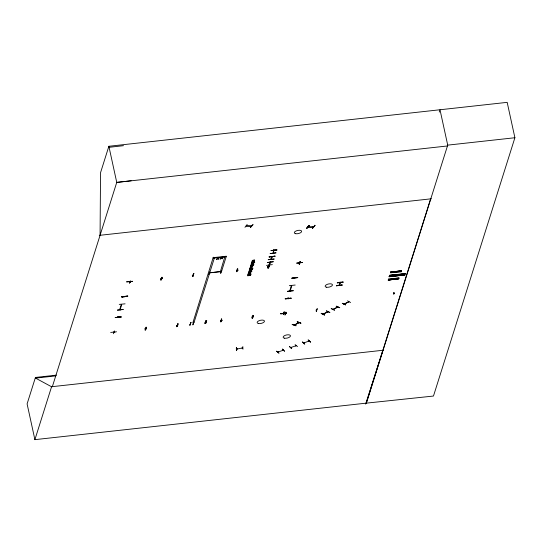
<?xml version="1.0" encoding="UTF-8"?>
<svg xmlns="http://www.w3.org/2000/svg" width="542" height="542" viewBox="0 0 542 542"><rect width="100%" height="100%" fill="white"/><g stroke="black" fill="none" stroke-linecap="round" stroke-linejoin="round"><path stroke-width="0.81" d="M100.074 235.275L100.534 172.715L108.867 146.272L507.183 102.35L514.9 137.736L433.471 396.046L366.223 403.153L430.626 198.867M178.033 323.777L177.146 326.501M177.905 323.825L177.146 326.528M189.91 325.173L190.953 322.402L189.903 325.146M193.799 273.385L192.83 276.427L193.819 273.358M205.716 320.735L204.822 323.527L205.872 320.756M221.651 270.546L220.641 273.364L221.685 270.594M269.313 264.97L270.207 262.226M269.679 264.699L269.516 264.164M270.363 262.443L270.282 261.928L270.316 262.504M270.451 262.253L269.543 264.957M271.108 259.367L271.969 256.644M271.44 259.117L271.278 258.581M272.213 256.644L271.332 259.361M273.053 253.128L273.737 249.957M113.881 331.853L113.542 332.104M288.114 298.94L288.459 298.635M294.828 277.633L295.072 277.667M339.211 285.356L339.495 285.268M340.064 282.66L340.207 282.064M266.468 265.39L272.341 264.618M274.096 259.008L268.263 259.679M270.194 253.588L276.081 252.829L270.201 253.622M274.096 259.062L268.263 259.706M110.697 332.436L116.53 331.785M121.923 296.86L127.756 296.196M121.957 296.725L127.79 296.04L121.93 296.874M280.742 313.818L286.63 313.073L280.797 313.696M286.576 313.215L280.742 313.804M292.057 277.985L297.836 277.463M336.338 285.776L342.226 285.031L336.345 285.81M336.372 285.661L342.226 285.031M388.248 279.984L398.837 278.812M388.241 280.112L398.871 278.71L388.248 280.099M388.302 279.936L398.837 278.676M388.607 279.076L399.136 277.938L388.499 279.374L388.573 279.042M404.894 274.943L389.109 276.799L389.271 276.332M389.596 275.404L405.348 273.812M389.657 275.221L405.43 273.588M401.033 271.82L401.087 271.427L390.579 272.734M390.775 272.172L401.337 270.959L390.87 271.888M390.87 271.888L401.337 270.959M401.039 271.82L390.558 272.782M404.901 274.916L389.197 276.535M389.258 276.359L404.996 274.645M296.04 325.735L292.199 324.455M250.296 273.175L248.493 273.378A0.942 0.406 -12.3 0 0 248.114 273.656L248.439 274.123L250.072 273.886A0.948 0.406 -12.3 0 0 250.451 273.602L250.519 273.392M321.304 313.344L324.685 314.943L321.331 313.29M324.407 315.058L321.121 313.432M331.216 308.608L334.597 310.207L331.243 308.554M342.287 303.324L345.667 304.929L342.314 303.276M278.9 353.127L276.515 351.148L278.927 353.072M289.489 346.562L291.711 348.655L289.55 346.589M304.767 344.001L302.66 341.968M244.97 227.315L247.159 224.496M306.941 228.209L309.245 225.357L306.941 228.182M308.994 225.425L306.697 228.25L309.015 225.391M236.637 350.328L236.576 347.673L236.671 350.288M113.407 333.737L114.579 330.898M129.491 283.466L130.365 280.749M145.371 330.139L146.259 327.158L145.107 330.241M161.821 277.308L160.825 280.011M221.746 319.103L221.089 321.799M236.637 271.738L237.863 268.947L236.658 271.698M236.901 271.63L237.559 268.94M251.698 318.059L252.586 315.308M267.491 267.917L268.724 265.14L267.762 267.829M268.663 265.099L267.728 267.87M284.943 314.902L285.851 312.145M277.863 352.07L283.425 350.207M282.944 350.389L283.303 350.132M290.593 347.585L296.156 345.721M290.668 347.659L291.278 347.442L290.695 347.53M303.703 342.964L304.191 342.781M303.805 343.045L304.265 342.747M309.272 341.108L308.588 341.25L309.197 341.033M56.456 375.139L35.433 377.456L27.1 403.898L34.898 439.65L366.223 403.153M34.898 439.65L51.578 386.731L383.675 350.186M119.674 309.739L119.802 309.353M121.252 304.753L121.672 304.638L120.297 309.204L119.789 309.265L121.354 304.428M213.297 257.193L192.844 322.836L193.975 322.707L214.361 258.046M247.789 274.327L251.136 274.083L247.911 274.435M250.54 265.607L252.938 265.092M251.434 262.768L251.549 263.656L253.365 263.432A0.935 0.4 -12.3 0 0 253.737 263.168A1.084 0.467 -12.3 0 0 253.717 262.823L254.781 262.524L251.556 262.884M249.625 269.015L251.515 269.123L249.354 269.869L252.633 269.333L251.468 269.462L251.827 268.907L249.557 268.717M249.706 268.751L249.699 268.27L249.706 268.751L252.077 268.31L249.767 268.568M250.594 265.438L250.6 265.905L252.301 265.973C246.305 267.077 256.617 266.501 250.939 266.44L252.809 265.987L251.149 265.763L252.999 265.384L253.046 264.74M253.561 264.794L253.961 264.753M271.149 250.54L276.989 249.896L271.108 250.648M273.344 253.073L274.015 249.896M273.276 261.739L267.389 262.531L273.27 261.725M275.024 256.129L269.15 256.949L275.024 256.129M289.774 290.939L289.875 290.614M291.325 286.013L291.427 285.695M439.257 112.113L440.002 109.748L447.719 145.134L366.29 403.451M393.885 293.92C394.549 293.046 392.422 294.374 394.027 293.845M393.682 292.897L394.21 292.836M177.864 325.247L177.62 325.261M190.499 323.825L190.594 323.709M193.264 323.418L193.189 323.54M208.778 274.659L209.666 271.915M192.966 324.841L193.833 322.05L192.837 324.814M205.696 322.165L205.411 322.185M205.73 323.391L206.726 320.627L205.703 323.357M236.854 270.295L236.827 270.194M221.048 320.342L220.77 320.505M236.441 271.576L237.342 268.832M221.637 318.987L220.614 321.792L221.495 319.035M365.654 404.115L382.896 350.274M126.625 281.908L132.458 281.359M126.672 281.813L132.451 281.284M121.198 316.995L115.412 317.531M124.802 296.393L125.006 296.366M130.575 282.138L129.999 282.213M121.198 317.07L115.358 317.598M144.85 328.994L145.419 328.926M162.024 277.287L160.798 280.092L161.245 280.045L162.146 277.287L161.706 277.335M162.268 278.649L161.692 278.724M145.981 328.879L146.516 328.804M192.966 275.173L192.281 275.336L192.932 275.268M176.59 325.505L177.119 325.437L176.563 325.403M192.817 276.569L193.711 273.778L192.518 276.522M177.878 323.94L176.678 326.765L177.905 323.96M237.491 270.268L237.999 270.207M268.534 268.229L269.428 265.438L268.236 268.182M253.324 315.593L252.396 318.425L253.588 315.6M299.502 263.127L298.886 263.1M283.629 313.296L283.046 313.357L283.825 313.344M299.143 264.408L300.044 261.65M299.38 264.394L300.261 261.63M284.204 311.813L283.256 314.617L284.157 311.867M285.559 313.615L286.068 313.432M296.704 263.175L302.585 262.47L296.752 263.08M316.081 310.146L316.697 310.173M317.233 308.703L316.257 311.508L317.165 308.75M337.341 282.721L343.167 282.097L337.3 282.829M339.461 285.275L340.342 282.578M119.254 304.387L125.073 303.838M117.458 310.153L123.319 309.441L117.485 310.065M120.968 316.887L115.107 317.585L120.947 316.819M120.175 309.977L120.507 309.821M124.355 296.752L124.64 296.711M118.129 316.67L117.953 317.199M127.431 296.399L121.591 296.975L127.424 296.338M297.497 277.606L291.671 278.303L297.504 277.667M289.333 285.654L295.18 285.038M287.551 291.311L293.398 290.695L287.558 291.311M285.187 298.866L291.047 298.154M290.356 291.108L290.505 291.23M288.303 298.425L288.175 297.788M291.034 298.134L285.194 298.723M271.969 256.38L272.152 256.861M340.281 282.849L340.003 282.084L340.017 282.904M277.917 352.049L278.547 351.927L277.965 352.144M296.095 345.755L295.471 345.864L295.946 345.667M303.811 342.917L309.055 341.053M272.104 256.888L271.711 256.38M271.115 259.151L271.075 258.602M340.037 282.66L339.204 285.322M314.997 225.458L312.436 228.317L315.031 225.486L314.712 225.221M312.47 228.27L314.767 225.445M394.183 293.053L393.675 293.107M252.829 224.666L250.431 227.416M117.973 317.084L117.885 316.562M288.053 298.351L287.897 297.849L288.337 298.33M294.204 325.058L298.845 322.619M294.326 325.105L294.584 324.821M296.013 325.789L292.185 324.509M298.452 322.937L298.974 322.68L294.462 325.071M190.906 322.368L189.917 325.132M327.978 311.853L322.971 314.116L327.924 311.874M337.781 307.05L332.957 309.319M348.967 301.84L344.102 304.157M130.012 282.104L130.663 282.036M162.288 278.547L161.841 278.574M114.796 332.314L114.179 332.382M268.283 266.474L268.934 266.4M268.839 266.501L268.331 266.569M268.588 266.935L268.073 267.003M252.47 316.636L253.06 316.575M236.8 348.967L237.294 348.865M242.498 347.923L241.928 348.127L242.457 348.059M333.005 309.441L337.89 307.104M161.15 278.778L160.703 278.832M237.965 270.322L237.41 270.383M146.435 328.825L145.927 328.872M268.344 266.468L268.873 266.407M267.978 266.379L268.094 266.894L268.053 266.346M308.683 226.915L308.574 226.265L308.791 226.8L308.073 226.278M313.486 226.956L308.127 226.915M220.824 321.873L221.725 319.143M246.278 225.899L251.657 226.028M251.576 226.122L246.21 226.021M326.331 310.945L329.814 312.456M336.453 306.142L339.759 307.748L336.182 306.277M347.51 300.844L350.593 302.524M344.007 304.076L348.845 301.765M269.435 264.672L269.32 264.157M282.307 349.143L284.475 351.202M310.336 342.016L308.147 340.037L310.62 341.995M297.511 346.609L295.105 344.59M316.101 310.132L316.663 310.085M393.668 292.856L394.075 293.066M393.485 293.683L394.027 293.662M282.897 350.423L283.351 350.139M237.213 349.007L236.698 349.102L242.518 347.93M250.655 265.736L253.06 265.201M220.872 271.549L220.133 271.752M250.329 272.145L250.208 272.68L248.426 273.08A0.942 0.406 -12.3 0 0 248.27 273.168M114.694 332.327L114.287 332.368M252.958 316.704L252.504 316.724L253.006 316.562M252.342 317.043L252.802 317.002M242.823 346.562L242.958 349.211M109.091 147.309L123.515 145.683M131.164 180.771L116.747 182.397L52.344 386.676L51.565 386.764L35.582 378.12L35.433 377.456M447.719 145.134L514.9 137.736M447.231 145.994L116.747 182.397L108.867 146.272M99.294 235.363L431.405 198.785M271.102 250.628L276.948 250.004M213.399 257.633L226.339 256.21L221.542 271.427L220.404 271.549L224.937 256.427M226.17 256.745L213.23 258.168L213.135 257.728M217.349 257.972L216.902 258.019L217.64 258.629L216.441 259.476L217.843 258.758L218.866 259.205L218.121 258.588L219.3 257.755L217.911 258.459L217.281 257.674M220.689 257.599L221.698 258.039L223.087 257.335L221.908 258.168L222.654 258.791L221.631 258.338L220.228 259.056L221.427 258.209L220.621 257.308M269.144 256.881L274.977 256.217M269.645 264.686L269.245 264.218M249.964 268.351L250.404 268.304L249.93 267.904A0.908 0.393 -12.3 0 1 250.194 267.667C251.305 267.823 252.186 267.66 252.287 267.782C251.684 268.981 250.065 266.867 250.404 268.29M209.693 272.897L210.377 272.822M250.329 272.131C251.8 272.301 249.381 273.432 248.758 273.032A0.921 0.393 -12.3 0 1 248.432 272.85L249.144 272.267L249.029 272.85M35.582 378.12L55.765 375.897M300.295 261.664L299.909 261.407M269.442 265.472L269.056 265.207M193.724 273.812L193.338 273.547M298.303 262.775L299.97 262.592L298.317 262.782M268.094 266.894L268.683 266.833L268.568 266.318M161.204 278.669L160.696 278.845M337.293 282.809L343.174 282.097M339.299 285.078L339.434 284.658M285.912 312.192L285.004 314.949M146.333 327.449L145.873 327.226M221.678 320.437L222.261 320.369L221.658 320.539M252.775 317.104L252.24 317.185M285.505 313.608L286.034 313.554M144.863 328.892L145.452 328.831M401.365 270.885L390.762 271.976M405.382 273.744L389.508 275.465M389.17 276.63L404.962 274.923M313.14 226.834C314.678 226.61 308.1 228.168 308.208 226.251M297.138 321.86L300.763 323.283M299.408 262.43L299.536 263.026L298.947 263.094L298.906 262.538M268.561 266.833L268.453 266.305M308.188 339.969L310.383 342.036M282.341 349.075L284.543 351.141M253.941 261.623L252.132 261.827A0.942 0.406 -12.3 0 0 251.759 262.104L252.084 262.572L253.717 262.335A0.948 0.406 -12.3 0 0 254.096 262.05L254.157 261.84A0.948 0.406 -12.3 0 0 253.92 261.678M253.114 224.639L250.479 227.45M326.508 310.857L329.841 312.477M299.536 263.026L299.326 262.491M302.375 342.029L304.536 344.095M291.278 298.263L285.444 298.886M339.116 284.597L339.258 285.112M298.777 262.585L298.859 263.195M273.818 249.896L273.879 250.472M271.007 258.636L271.149 259.151M269.957 261.962L270.112 262.531M236.326 347.761L236.4 350.41M250.275 273.229A0.948 0.406 -12.3 0 1 250.499 273.446M299.76 262.945L299.597 262.436L299.76 262.978M253.453 262.972L251.712 263.378L253.453 262.972M248.399 273.73L250.174 273.466L248.399 273.73M252.044 262.179L253.819 261.915L252.044 262.179M253.487 263.988C253.446 265.302 248.724 264.652 252.721 264.462C254.611 263.514 247.667 264.029 253.487 263.988M249.198 270.214C249.679 271.075 253.053 269.95 251.515 270.085L251.623 269.753L249.198 270.214M249.137 275.058C247.708 276.691 247.796 274.279 249.137 275.058M250.743 274.835L250.573 275.451L247.484 275.79L248.324 274.787L250.743 274.835M250.377 274.95L249.381 275.397L250.377 274.95M210.384 272.748L220.099 271.644L210.384 272.748M291.244 285.959L289.868 290.532L290.377 290.471L291.752 285.905L291.244 285.959M248.69 271.976L251.908 271.623L250.025 271.827L251.21 271.061L250.099 271.617C247.057 270.79 251.38 272.125 248.69 271.976M250.851 265.106L253.168 264.855L250.851 265.106M252.091 261.183L254.259 261.38L252.592 261.19L254.51 260.587L252.802 260.519C258.805 259.32 248.317 260.722 253.954 260.722L252.091 261.183M252.47 268.256L252.87 268.209L252.47 268.256M297.341 321.792L300.986 323.215L297.341 321.779M258.527 323.52A3.733 1.599 -12.3 0 0 264.435 321.44A3.733 1.599 -12.3 0 0 259.462 320.559A3.733 1.599 -12.3 0 0 258.527 323.52M284.523 338.208A3.733 1.599 -12.3 0 0 290.424 336.128A3.733 1.599 -12.3 0 0 285.458 335.247A3.733 1.599 -12.3 0 0 284.523 338.208M326.528 287.226A3.733 1.599 -12.3 0 0 332.429 285.146A3.733 1.599 -12.3 0 0 327.463 284.265A3.733 1.599 -12.3 0 0 326.528 287.226M295.702 233.704A3.733 1.599 -12.3 0 0 301.609 231.624A3.733 1.599 -12.3 0 0 296.637 230.743A3.733 1.599 -12.3 0 0 295.702 233.704"/></g></svg>
